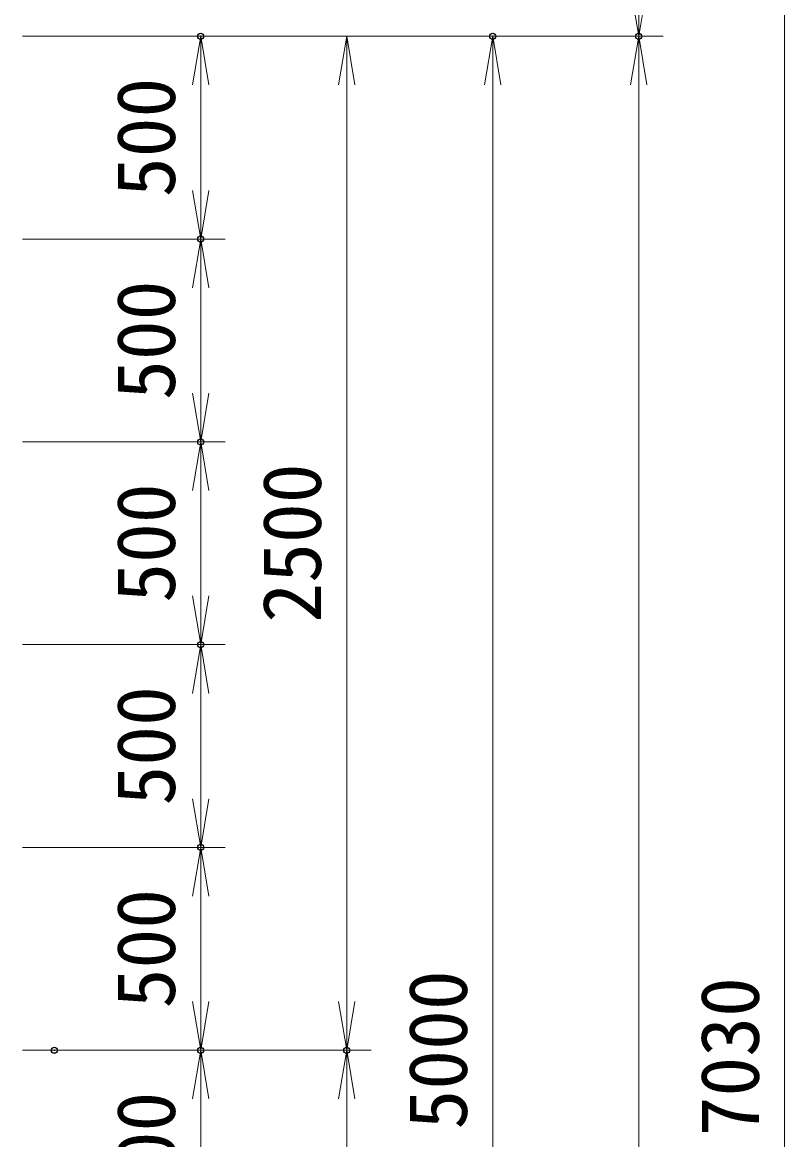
# Model space of a CAD drawing. Units: millimetres at full size. Extents: x -12600 to 12600, y -8910 to 8910.
# Drawn here: x -3630 to -1750, y -559 to 2196 of the extents above; entities that cross this region are included whole.
import ezdxf
from ezdxf.enums import TextEntityAlignment as Align

# ---------------------------------------------------------------- set-up
doc = ezdxf.new("R2010")
doc.units = ezdxf.units.MM
doc.header["$LTSCALE"] = 30
doc.header["$PDMODE"] = 32
doc.header["$PDSIZE"] = 15
doc.layers.add('0-3_0', color=7, linetype='Continuous', lineweight=18)
doc.layers.add('0-7_D-STR-DIM', color=7, linetype='Continuous', lineweight=13)
doc.layers.add('0-8_Defpoints', color=253, linetype='Continuous')
doc.styles.add('ＭＳ ゴシック', font='')
doc.styles.get('ＭＳ ゴシック').set_extended_font_data('MS Gothic')

# ---------------------------------------------------------------- blocks, each defined once
blk = doc.blocks.new('_Open')
at = {"layer": '0-3_0'}
blk.add_line((-30, 5), (0, 0), dxfattribs=at)
blk.add_lwpolyline([(-30, -5), (0, 0), (-30, 0)], dxfattribs=at)

msp = doc.modelspace()

# ---------------------------------------------------------------- linework, layer by layer
at = {"layer": '0-7_D-STR-DIM'}
for p, q in [((-2110.02, 2161.68), (-2110.02, 3161.68)), ((-1750.02, 3161.68), (-1750.02, -3868.32)), ((-3630.02, 2161.68), (-2410.02, 2161.68)), ((-3630.02, 2161.68), (-2050.02, 2161.68)), ((-3630.02, 2161.68), (-2050.02, 2161.68)), ((-3630.02, 2161.68), (-2770.02, 2161.68)), ((-3630.02, 2161.68), (-3130.02, 2161.68)), ((-3190.02, 1661.68), (-3190.02, 2161.68)), ((-2830.02, 2161.68), (-2830.02, -338.32)), ((-2470.02, -2838.32), (-2470.02, 2161.68)), ((-2110.02, -3868.32), (-2110.02, 2161.68)), ((-3630.02, 1661.68), (-3130.02, 1661.68)), ((-3630.02, 1661.68), (-3130.02, 1661.68)), ((-3190.02, 1161.68), (-3190.02, 1661.68)), ((-3630.02, 1161.68), (-3130.02, 1161.68)), ((-3630.02, 1161.68), (-3130.02, 1161.68)), ((-3190.02, 661.68), (-3190.02, 1161.68)), ((-3630.02, 661.68), (-3130.02, 661.68)), ((-3630.02, 661.68), (-3130.02, 661.68)), ((-3190.02, 161.68), (-3190.02, 661.68)), ((-3630.02, 161.68), (-3130.02, 161.68)), ((-3630.02, 161.68), (-3130.02, 161.68)), ((-3190.02, -338.32), (-3190.02, 161.68)), ((-3630.02, -338.32), (-3130.02, -338.32)), ((-3630.02, -338.32), (-3130.02, -338.32)), ((-3630.01, -338.32), (-2770.02, -338.32)), ((-3491.01, -338.32), (-2770.02, -338.32)), ((-3190.02, -838.32), (-3190.02, -338.32)), ((-2830.02, -338.32), (-2830.02, -2838.32))]:
    msp.add_line(p, q, dxfattribs=at)
at = {"layer": '0-8_Defpoints'}
for p in [(-3190.02, 2161.68), (-2470.02, 2161.68), (-2110.02, 2161.68), (-3190.02, 1661.68), (-3190.02, 1161.68), (-3190.02, 661.68), (-3190.02, 161.68), (-3551.01, -338.32), (-3190.02, -338.32), (-2830.02, -338.32)]:
    msp.add_point(p, dxfattribs=at)

# ---------------------------------------------------------------- block references
at = {"layer": '0-7_D-STR-DIM', "xscale": 4, "yscale": 4}
for p, rotation in [((-2110.02, 2161.68), 270), ((-3190.02, 2161.68), 90), ((-2830.02, 2161.68), 90), ((-2470.02, 2161.68), 90), ((-2110.02, 2161.68), 90), ((-3190.02, 1661.68), 270), ((-3190.02, 1661.68), 90), ((-3190.02, 1161.68), 270), ((-3190.02, 1161.68), 90), ((-3190.02, 661.68), 270), ((-3190.02, 661.68), 90), ((-3190.02, 161.68), 270), ((-3190.02, 161.68), 90), ((-3190.02, -338.32), 270), ((-2830.02, -338.32), 270), ((-3190.02, -338.32), 90), ((-2830.02, -338.32), 90)]:
    msp.add_blockref('_Open', p, dxfattribs=dict(at, rotation=rotation))

# ---------------------------------------------------------------- texts
at = {"layer": '0-7_D-STR-DIM', "style": 'ＭＳ ゴシック'}
for s, p in [('500', (-3210.27, 1765.02)), ('500', (-3210.27, 1265.02)), ('2500', (-2850.27, 715.88)), ('500', (-3210.27, 765.02)), ('500', (-3210.27, 265.02)), ('500', (-3210.27, -234.98)), ('5000', (-2490.27, -533.75)), ('7030', (-1770.27, -550.62)), ('500', (-3210.27, -734.98))]:
    msp.add_text(s, height=144.3, rotation=90, dxfattribs=at).set_placement(p, align=Align.BOTTOM_LEFT)

doc.saveas('drawing.dxf')
